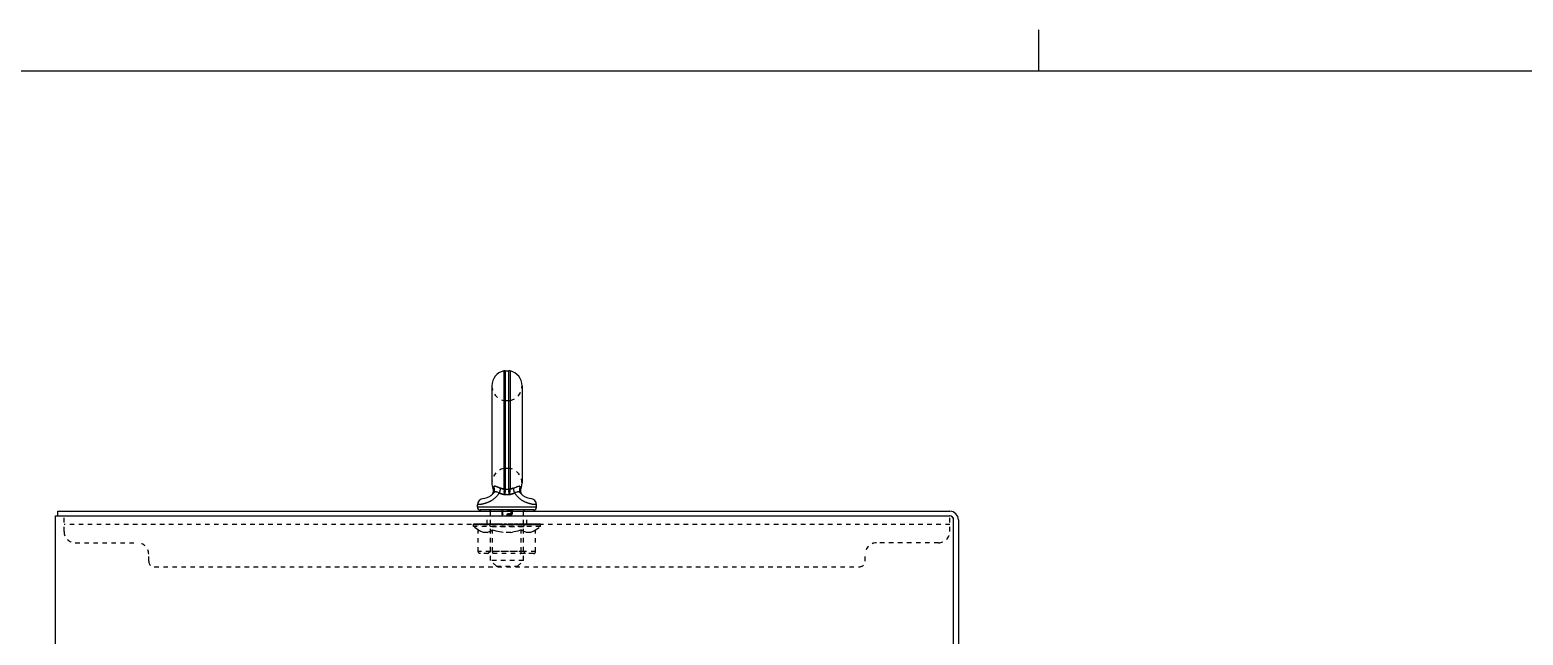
# Model space of a CAD drawing. Header units: inches. Extents: x -15 to 162, y -14 to 102.
# Drawn here: x 9.2 to 42.29, y 88.17 to 101.58 of the extents above; entities that cross this region are included whole.
import ezdxf
from ezdxf.enums import TextEntityAlignment as Align

# ---------------------------------------------------------------- set-up
doc = ezdxf.new("R2010")
doc.units = ezdxf.units.IN
doc.header["$MEASUREMENT"] = 0
doc.linetypes.add('HIDDEN', pattern=[0.2, 0.1, -0.1])
for name, color, linetype in [('ATTRIBUTE', 3, 'Continuous'), ('DEFAULT_2', 8, 'HIDDEN'), ('TITLE BLOCK', 8, 'Continuous')]:
    doc.layers.add(name, color=color, linetype=linetype)

# ---------------------------------------------------------------- blocks, each defined once
blk = doc.blocks.new('*U15')
at = {"layer": 'TITLE BLOCK'}
for p, q in [((8.8009, 0), (8.8009, 0.176)), ((0, 0), (33.98, 0))]:
    blk.add_line(p, q, dxfattribs=at)
at = {"layer": 'ATTRIBUTE'}
for tag, height, p in [('DESDATE', 0.1375, (29.8546, -20.3631)), ('DESCRIPTION1', 0.1375, (29.0295, -20.8944)), ('DESCRIPTION2', 0.1375, (29.0295, -21.1172)), ('SHEET', 0.22, (26.5542, -21.2872)), ('MACHNAME1', 0.1375, (29.0295, -21.6145)), ('DRAWINGNUM', 0.22, (32.3298, -21.6998)), ('MACHNAME2', 0.1375, (29.0295, -21.8373))]:
    blk.add_attdef(tag, text='', height=height, dxfattribs=at).set_placement(p, align=Align.MIDDLE)
blk.add_attdef('TOTAL', text='', height=0.22, dxfattribs=at).set_placement((26.5542, -21.8373), align=Align.MIDDLE_CENTER)

msp = doc.modelspace()

# ---------------------------------------------------------------- linework, layer by layer
at = {"color": 7, "linetype": 'Continuous'}
for p, q in [((19.701, 94.024), (19.701, 91.41)), ((19.735, 94.027), (19.735, 91.406)), ((19.735, 94.027), (19.811, 94.027)), ((19.811, 91.406), (19.811, 94.027)), ((19.845, 94.024), (19.845, 91.41)), ((19.439, 93.697), (19.439, 91.537)), ((20.107, 93.697), (20.107, 91.537)), ((19.46, 91.42), (19.469, 91.438)), ((19.469, 91.438), (19.472, 91.443)), ((19.472, 91.443), (19.474, 91.448)), ((19.553, 91.459), (19.562, 91.456)), ((19.561, 91.337), (19.554, 91.339)), ((19.578, 91.33), (19.561, 91.337)), ((19.562, 91.456), (19.571, 91.452)), ((19.571, 91.452), (19.585, 91.447)), ((19.585, 91.327), (19.578, 91.33)), ((19.585, 91.447), (19.625, 91.43)), ((19.593, 91.325), (19.585, 91.327)), ((19.6, 91.322), (19.593, 91.325)), ((19.701, 91.41), (19.701, 91.408)), ((19.701, 91.408), (19.702, 91.403)), ((19.702, 91.403), (19.703, 91.397)), ((19.703, 91.397), (19.708, 91.37)), ((19.708, 91.37), (19.71, 91.362)), ((19.728, 91.332), (19.727, 91.322)), ((19.73, 91.342), (19.728, 91.332)), ((19.735, 91.406), (19.734, 91.406)), ((19.811, 91.406), (19.811, 91.406)), ((19.818, 91.327), (19.819, 91.317)), ((19.819, 91.317), (19.821, 91.306)), ((19.835, 91.357), (19.833, 91.348)), ((19.836, 91.366), (19.835, 91.357)), ((19.844, 91.403), (19.842, 91.397)), ((19.845, 91.408), (19.844, 91.403)), ((19.845, 91.41), (19.845, 91.408)), ((19.92, 91.43), (19.975, 91.452)), ((19.964, 91.329), (19.956, 91.326)), ((19.971, 91.331), (19.964, 91.329)), ((19.975, 91.452), (19.984, 91.456)), ((20.08, 91.308), (20.071, 91.319)), ((20.073, 91.443), (20.076, 91.438)), ((20.076, 91.438), (20.085, 91.42)), ((19.121, 91.061), (19.118, 91.06)), ((19.118, 91.006), (19.118, 91.06)), ((20.428, 91.006), (19.118, 91.006)), ((19.125, 91.061), (19.121, 91.061)), ((19.131, 91.061), (19.125, 91.061)), ((19.415, 91.26), (19.411, 91.257)), ((19.723, 91.296), (19.721, 91.285)), ((19.724, 91.306), (19.723, 91.296)), ((19.821, 91.306), (19.823, 91.296)), ((19.823, 91.296), (19.824, 91.285)), ((20.424, 91.061), (20.42, 91.061)), ((20.428, 91.06), (20.424, 91.061)), ((20.428, 91.006), (20.428, 91.06)), ((9.825, 90.812), (9.825, 90.916)), ((19.178, 90.946), (19.178, 90.916)), ((20.368, 90.946), (19.178, 90.946)), ((20.368, 90.946), (20.368, 90.916))]:
    msp.add_line(p, q, dxfattribs=at)
at = {"color": 3, "linetype": 'Continuous'}
for p, q in [((9.773, 1.02), (9.773, 90.812)), ((9.773, 90.812), (29.579, 90.812)), ((9.825, 90.916), (29.584, 90.916)), ((29.669, 87.498), (29.669, 90.722)), ((29.773, 90.727), (29.773, 87.499))]:
    msp.add_line(p, q, dxfattribs=at)
at = {"color": 7, "linetype": 'Continuous'}
for points in [[(19.6, 91.322), (19.595, 91.313), (19.589, 91.303), (19.583, 91.294), (19.577, 91.285), (19.571, 91.276), (19.564, 91.268), (19.557, 91.259), (19.55, 91.251), (19.542, 91.242), (19.535, 91.234), (19.527, 91.226), (19.519, 91.218), (19.51, 91.211), (19.502, 91.203), (19.493, 91.196), (19.484, 91.189), (19.475, 91.182), (19.466, 91.175), (19.457, 91.169), (19.448, 91.162), (19.438, 91.156), (19.429, 91.15), (19.419, 91.145), (19.409, 91.139), (19.4, 91.134), (19.39, 91.129), (19.38, 91.124), (19.37, 91.119), (19.36, 91.115), (19.35, 91.111), (19.34, 91.107), (19.33, 91.103), (19.321, 91.099), (19.311, 91.096), (19.301, 91.093), (19.292, 91.09), (19.282, 91.087), (19.273, 91.084), (19.263, 91.082), (19.254, 91.08), (19.245, 91.077), (19.237, 91.075), (19.228, 91.074), (19.22, 91.072), (19.212, 91.071), (19.204, 91.069), (19.196, 91.068), (19.189, 91.067), (19.182, 91.066), (19.175, 91.065), (19.169, 91.064), (19.163, 91.064), (19.157, 91.063), (19.152, 91.063), (19.147, 91.062), (19.142, 91.062), (19.138, 91.062), (19.134, 91.061), (19.131, 91.061)], [(19.46, 91.42), (19.461, 91.416), (19.463, 91.411), (19.464, 91.406), (19.466, 91.401), (19.467, 91.396), (19.467, 91.391), (19.468, 91.386), (19.468, 91.381), (19.469, 91.376), (19.469, 91.371), (19.469, 91.366), (19.469, 91.36), (19.468, 91.355), (19.467, 91.35), (19.467, 91.345), (19.466, 91.34), (19.464, 91.335), (19.463, 91.33), (19.462, 91.326), (19.46, 91.321), (19.458, 91.316), (19.456, 91.311), (19.454, 91.307), (19.451, 91.302), (19.449, 91.298), (19.446, 91.294), (19.443, 91.29), (19.44, 91.285), (19.437, 91.281), (19.434, 91.278), (19.43, 91.274), (19.427, 91.27), (19.423, 91.267), (19.419, 91.263), (19.415, 91.26)], [(19.46, 91.42), (19.46, 91.42), (19.46, 91.42)], [(19.465, 91.308), (19.468, 91.312), (19.471, 91.316), (19.474, 91.32), (19.477, 91.324), (19.479, 91.328), (19.482, 91.333), (19.484, 91.337), (19.486, 91.342), (19.488, 91.347), (19.49, 91.352), (19.491, 91.356), (19.492, 91.361), (19.494, 91.366), (19.494, 91.371), (19.495, 91.376), (19.496, 91.381), (19.496, 91.386), (19.496, 91.391), (19.496, 91.396), (19.496, 91.402), (19.496, 91.407), (19.495, 91.412), (19.495, 91.417), (19.494, 91.422), (19.493, 91.427), (19.491, 91.432), (19.49, 91.437), (19.488, 91.442), (19.487, 91.446), (19.485, 91.451), (19.482, 91.456), (19.48, 91.46)], [(19.554, 91.339), (19.551, 91.34), (19.548, 91.341), (19.544, 91.342), (19.541, 91.343), (19.538, 91.344), (19.536, 91.345), (19.533, 91.346), (19.53, 91.347), (19.527, 91.347), (19.524, 91.348), (19.522, 91.348), (19.519, 91.348), (19.517, 91.348), (19.514, 91.348), (19.512, 91.348), (19.51, 91.348), (19.508, 91.347), (19.506, 91.346), (19.504, 91.346), (19.501, 91.345), (19.499, 91.343), (19.497, 91.342), (19.495, 91.341), (19.493, 91.339), (19.491, 91.337), (19.489, 91.335), (19.487, 91.333), (19.485, 91.331), (19.482, 91.328), (19.48, 91.325), (19.477, 91.322), (19.475, 91.319), (19.465, 91.308)], [(19.474, 91.448), (19.475, 91.45), (19.477, 91.453), (19.478, 91.457), (19.48, 91.46)], [(19.48, 91.46), (19.481, 91.462), (19.482, 91.463), (19.483, 91.465), (19.484, 91.466), (19.485, 91.467), (19.486, 91.468), (19.487, 91.469), (19.488, 91.47), (19.489, 91.471), (19.49, 91.472), (19.492, 91.472), (19.493, 91.473), (19.495, 91.473), (19.496, 91.473), (19.498, 91.474), (19.5, 91.474), (19.502, 91.474), (19.504, 91.474), (19.506, 91.473), (19.509, 91.473), (19.511, 91.473), (19.514, 91.472), (19.517, 91.471), (19.52, 91.471), (19.523, 91.47), (19.526, 91.469), (19.53, 91.468), (19.533, 91.466), (19.537, 91.465), (19.541, 91.464), (19.545, 91.462), (19.549, 91.461), (19.553, 91.459)], [(19.625, 91.43), (19.625, 91.427), (19.625, 91.424), (19.625, 91.421), (19.625, 91.418), (19.625, 91.414), (19.624, 91.411), (19.624, 91.407), (19.623, 91.404), (19.623, 91.4), (19.622, 91.396), (19.621, 91.392), (19.62, 91.387), (19.619, 91.383), (19.618, 91.379), (19.617, 91.374), (19.616, 91.37), (19.615, 91.365), (19.613, 91.361), (19.612, 91.356), (19.61, 91.351), (19.609, 91.346), (19.607, 91.341), (19.606, 91.337), (19.604, 91.332), (19.602, 91.327), (19.6, 91.322)], [(19.6, 91.322), (19.609, 91.318), (19.617, 91.314), (19.625, 91.311), (19.634, 91.307), (19.642, 91.304), (19.651, 91.301), (19.659, 91.298), (19.668, 91.296), (19.677, 91.294), (19.686, 91.292), (19.695, 91.29), (19.703, 91.288), (19.712, 91.287), (19.721, 91.285)], [(19.625, 91.43), (19.632, 91.427), (19.64, 91.424), (19.647, 91.422), (19.655, 91.419), (19.662, 91.417), (19.67, 91.415), (19.678, 91.413), (19.685, 91.411), (19.693, 91.41), (19.701, 91.408)], [(19.735, 91.406), (19.729, 91.406), (19.723, 91.407), (19.718, 91.407), (19.712, 91.408), (19.706, 91.409), (19.701, 91.41)], [(19.734, 91.406), (19.729, 91.406), (19.723, 91.406), (19.718, 91.406), (19.712, 91.407), (19.706, 91.408), (19.701, 91.408)], [(19.71, 91.362), (19.711, 91.352), (19.712, 91.348), (19.713, 91.343), (19.714, 91.338), (19.715, 91.333), (19.716, 91.328), (19.716, 91.322), (19.717, 91.317), (19.718, 91.312), (19.719, 91.307), (19.719, 91.301), (19.72, 91.296), (19.72, 91.291), (19.721, 91.285)], [(19.727, 91.322), (19.725, 91.312), (19.724, 91.306)], [(19.734, 91.406), (19.735, 91.403), (19.735, 91.401), (19.735, 91.398), (19.734, 91.395), (19.734, 91.391), (19.734, 91.388), (19.734, 91.385), (19.734, 91.381), (19.733, 91.377), (19.733, 91.373), (19.733, 91.369), (19.732, 91.365), (19.732, 91.36), (19.731, 91.356), (19.731, 91.351), (19.73, 91.347), (19.73, 91.342)], [(19.735, 91.406), (19.744, 91.407), (19.754, 91.407), (19.763, 91.407), (19.773, 91.407)], [(19.773, 91.407), (19.782, 91.407), (19.792, 91.407), (19.801, 91.407), (19.811, 91.406)], [(19.845, 91.41), (19.839, 91.409), (19.833, 91.408), (19.828, 91.407), (19.822, 91.407), (19.816, 91.406), (19.811, 91.406)], [(19.845, 91.408), (19.839, 91.408), (19.833, 91.407), (19.828, 91.406), (19.822, 91.406), (19.816, 91.406), (19.811, 91.406)], [(19.811, 91.406), (19.811, 91.403), (19.811, 91.401), (19.811, 91.398), (19.811, 91.395), (19.811, 91.391), (19.811, 91.388), (19.811, 91.385), (19.812, 91.381), (19.812, 91.377), (19.812, 91.373), (19.813, 91.369), (19.813, 91.365), (19.813, 91.36), (19.814, 91.356), (19.814, 91.351), (19.815, 91.347), (19.816, 91.342), (19.816, 91.337), (19.818, 91.327)], [(19.833, 91.348), (19.832, 91.343), (19.831, 91.338), (19.831, 91.333), (19.83, 91.328), (19.829, 91.322), (19.828, 91.317), (19.827, 91.312), (19.827, 91.307), (19.826, 91.301), (19.825, 91.296), (19.825, 91.291), (19.824, 91.285)], [(19.824, 91.285), (19.833, 91.287), (19.842, 91.288), (19.851, 91.29), (19.86, 91.292), (19.868, 91.294), (19.877, 91.296), (19.886, 91.298), (19.894, 91.301), (19.903, 91.304), (19.912, 91.307), (19.92, 91.311), (19.928, 91.314), (19.937, 91.318), (19.945, 91.322)], [(19.842, 91.397), (19.84, 91.383), (19.839, 91.379), (19.836, 91.366)], [(19.845, 91.408), (19.852, 91.41), (19.86, 91.411), (19.868, 91.413), (19.875, 91.415), (19.883, 91.417), (19.891, 91.419), (19.898, 91.422), (19.905, 91.424), (19.913, 91.427), (19.92, 91.43)], [(19.945, 91.322), (19.943, 91.327), (19.941, 91.332), (19.94, 91.337), (19.938, 91.341), (19.936, 91.346), (19.935, 91.351), (19.933, 91.356), (19.932, 91.361), (19.931, 91.365), (19.929, 91.37), (19.928, 91.374), (19.927, 91.379), (19.926, 91.383), (19.925, 91.387), (19.924, 91.392), (19.923, 91.396), (19.923, 91.4), (19.922, 91.404), (19.922, 91.407), (19.921, 91.411), (19.921, 91.414), (19.92, 91.418), (19.92, 91.421), (19.92, 91.424), (19.92, 91.427), (19.92, 91.43)], [(19.956, 91.326), (19.949, 91.323), (19.945, 91.322)], [(20.42, 91.061), (20.415, 91.061), (20.411, 91.061), (20.407, 91.062), (20.403, 91.062), (20.399, 91.062), (20.394, 91.063), (20.388, 91.063), (20.383, 91.064), (20.377, 91.064), (20.37, 91.065), (20.363, 91.066), (20.356, 91.067), (20.349, 91.068), (20.342, 91.069), (20.334, 91.071), (20.326, 91.072), (20.317, 91.074), (20.309, 91.075), (20.3, 91.077), (20.291, 91.08), (20.282, 91.082), (20.273, 91.084), (20.263, 91.087), (20.254, 91.09), (20.244, 91.093), (20.234, 91.096), (20.225, 91.099), (20.215, 91.103), (20.205, 91.107), (20.195, 91.111), (20.185, 91.115), (20.175, 91.119), (20.165, 91.124), (20.156, 91.129), (20.146, 91.134), (20.136, 91.139), (20.126, 91.145), (20.117, 91.15), (20.107, 91.156), (20.098, 91.162), (20.088, 91.169), (20.079, 91.175), (20.07, 91.182), (20.061, 91.189), (20.052, 91.196), (20.044, 91.203), (20.035, 91.211), (20.027, 91.218), (20.019, 91.226), (20.011, 91.234), (20.003, 91.242), (19.996, 91.251), (19.988, 91.259), (19.981, 91.268), (19.975, 91.276), (19.968, 91.285), (19.962, 91.294), (19.956, 91.303), (19.95, 91.313), (19.945, 91.322)], [(20.071, 91.319), (20.068, 91.322), (20.065, 91.325), (20.063, 91.328), (20.061, 91.331), (20.058, 91.333), (20.056, 91.335), (20.054, 91.337), (20.052, 91.339), (20.05, 91.341), (20.048, 91.342), (20.046, 91.343), (20.044, 91.345), (20.042, 91.346), (20.04, 91.346), (20.038, 91.347), (20.035, 91.348), (20.033, 91.348), (20.031, 91.348), (20.028, 91.348), (20.026, 91.348), (20.023, 91.348), (20.021, 91.348), (20.018, 91.347), (20.015, 91.347), (20.013, 91.346), (20.01, 91.345), (20.007, 91.344), (20.004, 91.343), (20.001, 91.342), (19.998, 91.341), (19.995, 91.34), (19.991, 91.339), (19.988, 91.338), (19.971, 91.331)], [(19.984, 91.456), (19.992, 91.459), (19.996, 91.461), (20, 91.462), (20.004, 91.464), (20.008, 91.465), (20.012, 91.466), (20.016, 91.468), (20.019, 91.469), (20.022, 91.47), (20.026, 91.471), (20.029, 91.471), (20.031, 91.472), (20.034, 91.473), (20.037, 91.473), (20.039, 91.473), (20.041, 91.474), (20.044, 91.474), (20.046, 91.474), (20.047, 91.474), (20.049, 91.473), (20.051, 91.473), (20.052, 91.473), (20.054, 91.472), (20.055, 91.472), (20.056, 91.471), (20.057, 91.47), (20.059, 91.469), (20.06, 91.468), (20.061, 91.467), (20.062, 91.466), (20.063, 91.465), (20.064, 91.463), (20.064, 91.462), (20.065, 91.46)], [(20.065, 91.46), (20.063, 91.456), (20.061, 91.451), (20.059, 91.446), (20.057, 91.442), (20.055, 91.437), (20.054, 91.432), (20.053, 91.427), (20.051, 91.422), (20.051, 91.417), (20.05, 91.412), (20.049, 91.407), (20.049, 91.402), (20.049, 91.396), (20.049, 91.391), (20.049, 91.386), (20.049, 91.381), (20.05, 91.376), (20.051, 91.371), (20.052, 91.366), (20.053, 91.361), (20.054, 91.356), (20.056, 91.352), (20.057, 91.347), (20.059, 91.342), (20.061, 91.337), (20.064, 91.333), (20.066, 91.328), (20.069, 91.324), (20.071, 91.32), (20.074, 91.316), (20.077, 91.312), (20.08, 91.308)], [(20.065, 91.46), (20.067, 91.457), (20.068, 91.453), (20.07, 91.45), (20.071, 91.448), (20.073, 91.443)], [(20.134, 91.257), (20.13, 91.26), (20.126, 91.263), (20.122, 91.267), (20.119, 91.27), (20.115, 91.274), (20.112, 91.278), (20.108, 91.281), (20.105, 91.285), (20.102, 91.289), (20.099, 91.294), (20.097, 91.298), (20.094, 91.302), (20.092, 91.307), (20.089, 91.311), (20.087, 91.316), (20.086, 91.321), (20.084, 91.326), (20.082, 91.33), (20.081, 91.335), (20.08, 91.34), (20.079, 91.345), (20.078, 91.35), (20.077, 91.355), (20.077, 91.36), (20.077, 91.365), (20.076, 91.371), (20.077, 91.376), (20.077, 91.381), (20.077, 91.386), (20.078, 91.391), (20.079, 91.396), (20.08, 91.401), (20.081, 91.406), (20.082, 91.411), (20.084, 91.416), (20.085, 91.42)], [(20.085, 91.42), (20.085, 91.42), (20.085, 91.42), (20.085, 91.42)], [(19.721, 91.285), (19.734, 91.286), (19.747, 91.286), (19.76, 91.287), (19.773, 91.287)], [(19.773, 91.287), (19.786, 91.287), (19.798, 91.286), (19.811, 91.286), (19.824, 91.285)]]:
    msp.add_lwpolyline(points, dxfattribs=at)
for centre, radius, start, end in [((19.773, 93.697), 0.334, 102.4284, 180), ((19.735, 93.87), 0.157, 90, 102.4284), ((19.811, 93.87), 0.157, 77.5716, 90), ((19.773, 93.697), 0.334, 0, 77.5716), ((19.235, 91.5), 0.3, 272.9727, 320.1837), ((19.773, 91.537), 0.334, 180, 200.613), ((20.31, 91.5), 0.3, 219.8182, 267.0273), ((19.773, 91.537), 0.334, 339.387, 0), ((19.258, 91.06), 0.14, 92.9727, 180), ((19.178, 91.006), 0.06, 180, 270), ((20.288, 91.06), 0.14, 0, 87.0273), ((20.368, 91.006), 0.06, 270, 0), ((29.584, 90.727), 0.085, 0, 90)]:
    msp.add_arc(centre, radius, start, end, dxfattribs=at)
at = {"color": 3, "linetype": 'Continuous'}
for centre, radius in [((29.579, 90.722), 0.09), ((29.584, 90.727), 0.189)]:
    msp.add_arc(centre, radius, 0, 90, dxfattribs=at)
at = {"layer": 'DEFAULT_2', "color": 8, "linetype": 'HIDDEN'}
for p, q in [((19.735, 93.367), (19.811, 93.367)), ((19.735, 91.867), (19.811, 91.867)), ((19.461, 91.422), (19.46, 91.42)), ((19.463, 91.426), (19.463, 91.425)), ((19.469, 91.438), (19.469, 91.438)), ((19.483, 91.465), (19.482, 91.463)), ((19.487, 91.469), (19.486, 91.468)), ((19.489, 91.471), (19.488, 91.47)), ((19.492, 91.472), (19.49, 91.472)), ((19.495, 91.473), (19.493, 91.473)), ((19.509, 91.473), (19.506, 91.473)), ((19.599, 91.44), (19.594, 91.443)), ((19.609, 91.318), (19.6, 91.322)), ((19.634, 91.307), (19.625, 91.311)), ((19.702, 91.403), (19.701, 91.408)), ((19.702, 91.4), (19.702, 91.403)), ((19.704, 91.394), (19.703, 91.397)), ((19.708, 91.37), (19.707, 91.375)), ((19.71, 91.362), (19.709, 91.366)), ((19.724, 91.306), (19.725, 91.312)), ((19.726, 91.317), (19.727, 91.322)), ((19.734, 91.406), (19.735, 91.406)), ((19.811, 91.406), (19.811, 91.406)), ((19.811, 91.398), (19.811, 91.401)), ((19.818, 91.322), (19.818, 91.327)), ((19.82, 91.312), (19.819, 91.317)), ((19.834, 91.352), (19.835, 91.357)), ((19.836, 91.362), (19.836, 91.366)), ((19.839, 91.379), (19.84, 91.383)), ((19.841, 91.39), (19.842, 91.394)), ((19.844, 91.403), (19.845, 91.408)), ((19.845, 91.408), (19.845, 91.41)), ((20.054, 91.337), (20.056, 91.335)), ((20.065, 91.46), (20.064, 91.462)), ((20.075, 91.439), (20.074, 91.441)), ((20.077, 91.436), (20.076, 91.438)), ((20.081, 91.428), (20.081, 91.429)), ((20.085, 91.42), (20.085, 91.42)), ((19.721, 91.285), (19.722, 91.291)), ((19.723, 91.296), (19.724, 91.301)), ((19.738, 91.286), (19.73, 91.286)), ((19.764, 91.287), (19.756, 91.287)), ((19.823, 91.291), (19.822, 91.301)), ((9.96, 90.467), (9.96, 90.812)), ((19.335, 90.625), (19.335, 90.812)), ((19.398, 90.946), (19.398, 90.916)), ((19.408, 89.826), (19.408, 90.916)), ((19.658, 90.945), (19.658, 90.946)), ((19.66, 90.929), (19.66, 90.93)), ((19.661, 90.917), (19.661, 90.856)), ((19.885, 90.856), (19.661, 90.856)), ((19.668, 90.936), (19.668, 90.856)), ((19.878, 90.936), (19.668, 90.936)), ((19.678, 90.846), (19.678, 90.946)), ((19.868, 90.846), (19.678, 90.846)), ((19.678, 90.846), (19.678, 90.846)), ((19.865, 90.836), (19.68, 90.836)), ((19.868, 90.846), (19.868, 90.946)), ((19.878, 90.936), (19.878, 90.856)), ((20.138, 89.826), (20.138, 90.916)), ((20.148, 90.946), (20.148, 90.916)), ((20.21, 90.625), (20.21, 90.812)), ((29.579, 90.812), (29.585, 90.812)), ((29.585, 90.467), (29.585, 90.812)), ((29.585, 90.625), (9.96, 90.625)), ((19.029, 90.577), (19.029, 90.632)), ((19.137, 90.501), (19.029, 90.577)), ((20.516, 90.577), (19.029, 90.577)), ((19.04, 90.624), (19.04, 90.632)), ((19.051, 90.62), (19.051, 90.624)), ((19.051, 90.62), (20.494, 90.62)), ((19.061, 90.62), (19.061, 90.624)), ((19.063, 90.62), (19.063, 90.624)), ((19.074, 90.624), (19.074, 90.632)), ((19.093, 90.62), (19.093, 90.624)), ((19.096, 90.62), (19.096, 90.624)), ((19.129, 90.624), (19.129, 90.632)), ((19.137, 90.022), (19.137, 90.501)), ((19.137, 90.501), (19.157, 90.488)), ((19.146, 90.62), (19.146, 90.624)), ((19.149, 90.62), (19.149, 90.624)), ((19.386, 90.623), (19.157, 90.623)), ((19.177, 90.476), (19.157, 90.488)), ((19.196, 90.466), (19.176, 90.476)), ((19.215, 90.458), (19.196, 90.466)), ((19.203, 90.624), (19.203, 90.632)), ((19.204, 90.62), (19.204, 90.623)), ((19.205, 90.62), (19.205, 90.623)), ((19.208, 90.62), (19.208, 90.623)), ((19.234, 90.451), (19.215, 90.458)), ((19.218, 90.62), (19.218, 90.624)), ((19.218, 90.62), (19.218, 90.623)), ((19.222, 90.62), (19.222, 90.624)), ((19.225, 90.62), (19.225, 90.625)), ((19.229, 90.62), (19.229, 90.623)), ((19.253, 90.446), (19.234, 90.451)), ((19.248, 90.62), (19.248, 90.623)), ((19.339, 90.446), (19.253, 90.446)), ((19.266, 90.62), (19.266, 90.623)), ((19.269, 90.62), (19.269, 90.627)), ((19.295, 90.624), (19.295, 90.632)), ((19.295, 90.62), (19.295, 90.623)), ((19.306, 90.62), (19.306, 90.624)), ((19.311, 90.62), (19.311, 90.624)), ((19.319, 90.62), (19.319, 90.623)), ((19.335, 90.62), (19.335, 90.628)), ((19.339, 90.446), (19.358, 90.451)), ((19.356, 90.62), (19.356, 90.623)), ((19.358, 90.62), (19.358, 90.623)), ((19.377, 90.458), (19.358, 90.451)), ((19.396, 90.466), (19.377, 90.458)), ((19.386, 90.62), (19.386, 90.623)), ((19.415, 90.476), (19.396, 90.466)), ((19.464, 90.623), (19.398, 90.623)), ((19.401, 90.624), (19.401, 90.632)), ((19.407, 90.025), (19.407, 90.573)), ((20.139, 90.573), (19.407, 90.573)), ((19.409, 90.62), (19.409, 90.624)), ((19.415, 90.62), (19.415, 90.624)), ((19.435, 90.488), (19.415, 90.476)), ((19.421, 90.62), (19.421, 90.63)), ((19.429, 90.62), (19.429, 90.623)), ((19.455, 90.501), (19.435, 90.488)), ((19.44, 90.62), (19.44, 90.623)), ((19.455, 90.022), (19.455, 90.501)), ((19.455, 90.501), (19.495, 90.488)), ((19.464, 90.62), (19.464, 90.623)), ((19.552, 90.623), (19.489, 90.623)), ((19.534, 90.476), (19.494, 90.488)), ((19.513, 90.62), (19.513, 90.623)), ((19.518, 90.624), (19.518, 90.632)), ((19.523, 90.62), (19.523, 90.624)), ((19.526, 90.62), (19.526, 90.631)), ((19.529, 90.62), (19.529, 90.624)), ((19.573, 90.466), (19.534, 90.476)), ((19.538, 90.62), (19.538, 90.624)), ((19.552, 90.62), (19.552, 90.623)), ((19.611, 90.458), (19.572, 90.466)), ((19.646, 90.623), (19.589, 90.623)), ((19.605, 90.62), (19.605, 90.623)), ((19.649, 90.451), (19.611, 90.458)), ((19.638, 90.623), (19.773, 90.632)), ((19.644, 90.624), (19.644, 90.632)), ((19.644, 90.631), (19.644, 90.632)), ((19.644, 90.624), (19.644, 90.631)), ((19.644, 90.62), (19.644, 90.624)), ((19.646, 90.62), (19.646, 90.623)), ((19.649, 90.62), (19.649, 90.624)), ((19.687, 90.446), (19.649, 90.451)), ((19.651, 90.62), (19.651, 90.624)), ((19.858, 90.446), (19.687, 90.446)), ((19.744, 90.623), (19.694, 90.623)), ((19.702, 90.62), (19.702, 90.623)), ((19.744, 90.62), (19.744, 90.623)), ((19.77, 90.624), (19.769, 90.624)), ((19.769, 90.62), (19.769, 90.624)), ((19.77, 90.62), (19.77, 90.624)), ((19.773, 90.624), (19.773, 90.632)), ((19.773, 90.632), (19.907, 90.623)), ((19.776, 90.62), (19.776, 90.624)), ((19.776, 90.62), (19.776, 90.624)), ((19.776, 90.624), (19.776, 90.624)), ((19.801, 90.62), (19.801, 90.623)), ((19.801, 90.623), (19.852, 90.623)), ((19.844, 90.62), (19.844, 90.623)), ((19.858, 90.446), (19.896, 90.451)), ((19.895, 90.62), (19.895, 90.624)), ((19.896, 90.62), (19.896, 90.624)), ((19.935, 90.458), (19.896, 90.451)), ((19.899, 90.62), (19.899, 90.623)), ((19.899, 90.623), (19.957, 90.623)), ((19.901, 90.631), (19.902, 90.632)), ((19.901, 90.624), (19.901, 90.631)), ((19.901, 90.62), (19.901, 90.624)), ((19.902, 90.624), (19.902, 90.632)), ((19.973, 90.466), (19.934, 90.458)), ((19.94, 90.62), (19.94, 90.623)), ((20.012, 90.476), (19.972, 90.466)), ((19.993, 90.62), (19.993, 90.623)), ((19.993, 90.623), (20.056, 90.623)), ((20.007, 90.62), (20.007, 90.624)), ((20.051, 90.488), (20.011, 90.476)), ((20.016, 90.62), (20.016, 90.624)), ((20.02, 90.62), (20.02, 90.631)), ((20.023, 90.62), (20.023, 90.624)), ((20.027, 90.624), (20.027, 90.632)), ((20.032, 90.62), (20.032, 90.623)), ((20.09, 90.501), (20.05, 90.488)), ((20.081, 90.62), (20.081, 90.623)), ((20.081, 90.623), (20.147, 90.623)), ((20.09, 90.022), (20.09, 90.501)), ((20.09, 90.501), (20.111, 90.488)), ((20.105, 90.62), (20.105, 90.623)), ((20.13, 90.476), (20.11, 90.488)), ((20.116, 90.62), (20.116, 90.623)), ((20.124, 90.62), (20.124, 90.63)), ((20.15, 90.466), (20.13, 90.476)), ((20.131, 90.62), (20.131, 90.624)), ((20.136, 90.62), (20.136, 90.624)), ((20.139, 90.025), (20.139, 90.573)), ((20.144, 90.624), (20.144, 90.632)), ((20.169, 90.458), (20.149, 90.466)), ((20.159, 90.62), (20.159, 90.623)), ((20.159, 90.623), (20.516, 90.623)), ((20.188, 90.451), (20.168, 90.458)), ((20.187, 90.62), (20.187, 90.623)), ((20.207, 90.446), (20.188, 90.451)), ((20.19, 90.62), (20.19, 90.623)), ((20.292, 90.446), (20.207, 90.446)), ((20.21, 90.62), (20.21, 90.628)), ((20.226, 90.62), (20.226, 90.623)), ((20.234, 90.62), (20.234, 90.624)), ((20.239, 90.62), (20.239, 90.624)), ((20.251, 90.624), (20.251, 90.632)), ((20.251, 90.62), (20.251, 90.623)), ((20.276, 90.62), (20.276, 90.627)), ((20.279, 90.62), (20.279, 90.623)), ((20.292, 90.446), (20.311, 90.451)), ((20.297, 90.62), (20.297, 90.623)), ((20.33, 90.458), (20.311, 90.451)), ((20.316, 90.62), (20.316, 90.623)), ((20.32, 90.62), (20.32, 90.625)), ((20.323, 90.62), (20.323, 90.624)), ((20.327, 90.62), (20.327, 90.623)), ((20.328, 90.62), (20.328, 90.624)), ((20.35, 90.466), (20.33, 90.458)), ((20.337, 90.62), (20.337, 90.623)), ((20.34, 90.62), (20.34, 90.623)), ((20.341, 90.62), (20.341, 90.623)), ((20.342, 90.624), (20.342, 90.632)), ((20.369, 90.476), (20.349, 90.466)), ((20.388, 90.488), (20.369, 90.476)), ((20.375, 90.627), (20.515, 90.629)), ((20.375, 90.623), (20.375, 90.627)), ((20.408, 90.501), (20.388, 90.488)), ((20.396, 90.62), (20.396, 90.624)), ((20.399, 90.62), (20.399, 90.624)), ((20.408, 90.501), (20.516, 90.577)), ((20.408, 90.022), (20.408, 90.501)), ((20.417, 90.624), (20.417, 90.632)), ((20.45, 90.62), (20.45, 90.624)), ((20.452, 90.62), (20.452, 90.624)), ((20.471, 90.624), (20.471, 90.632)), ((20.483, 90.62), (20.483, 90.624)), ((20.484, 90.62), (20.484, 90.624)), ((20.494, 90.62), (20.494, 90.624)), ((20.505, 90.624), (20.505, 90.632)), ((20.515, 90.623), (20.515, 90.629)), ((20.516, 90.577), (20.516, 90.624)), ((10.21, 90.217), (11.585, 90.217)), ((20.408, 90.022), (19.137, 90.022)), ((19.407, 90.025), (19.36, 89.978)), ((20.139, 90.025), (19.407, 90.025)), ((19.468, 89.983), (19.465, 89.986)), ((20.139, 90.025), (20.185, 89.978)), ((29.335, 90.217), (27.96, 90.217)), ((11.835, 89.812), (11.835, 89.967)), ((11.96, 89.687), (27.585, 89.687)), ((20.358, 89.978), (19.187, 89.978)), ((19.538, 89.696), (19.408, 89.826)), ((20.138, 89.826), (19.408, 89.826)), ((19.474, 89.98), (19.471, 89.981)), ((19.477, 89.979), (19.474, 89.98)), ((19.48, 89.978), (19.477, 89.979)), ((19.538, 89.696), (20.008, 89.696)), ((20.008, 89.696), (20.138, 89.826)), ((27.71, 89.812), (27.71, 89.967))]:
    msp.add_line(p, q, dxfattribs=at)
for points in [[(19.464, 91.428), (19.464, 91.427), (19.464, 91.427)], [(19.473, 91.445), (19.472, 91.443), (19.472, 91.443)], [(19.478, 91.457), (19.477, 91.453), (19.475, 91.45), (19.474, 91.448)], [(19.497, 91.342), (19.499, 91.343), (19.501, 91.345)], [(19.504, 91.346), (19.506, 91.346), (19.508, 91.347), (19.51, 91.348)], [(19.64, 91.424), (19.632, 91.427), (19.625, 91.43)], [(19.693, 91.41), (19.685, 91.411), (19.678, 91.413), (19.67, 91.415), (19.662, 91.417), (19.655, 91.419), (19.647, 91.422)], [(19.718, 91.312), (19.717, 91.317), (19.716, 91.322), (19.716, 91.328), (19.715, 91.333), (19.714, 91.338), (19.713, 91.343), (19.712, 91.348), (19.711, 91.357)], [(19.73, 91.342), (19.73, 91.347), (19.731, 91.351)], [(19.733, 91.373), (19.733, 91.377), (19.734, 91.381), (19.734, 91.385), (19.734, 91.388), (19.734, 91.391), (19.734, 91.395), (19.735, 91.398), (19.735, 91.401), (19.735, 91.403), (19.734, 91.406)], [(19.812, 91.373), (19.812, 91.377), (19.812, 91.381), (19.811, 91.385), (19.811, 91.388), (19.811, 91.391), (19.811, 91.395)], [(19.817, 91.332), (19.816, 91.337), (19.816, 91.342), (19.815, 91.347), (19.814, 91.351), (19.814, 91.356), (19.813, 91.36)], [(19.824, 91.285), (19.825, 91.291), (19.825, 91.296), (19.826, 91.301), (19.827, 91.307), (19.827, 91.312), (19.828, 91.317)], [(19.829, 91.322), (19.83, 91.328), (19.831, 91.333), (19.831, 91.338), (19.832, 91.343), (19.833, 91.348)], [(19.92, 91.43), (19.913, 91.427), (19.905, 91.424), (19.898, 91.422), (19.891, 91.419), (19.883, 91.417), (19.875, 91.415), (19.868, 91.413), (19.86, 91.411)], [(19.945, 91.322), (19.937, 91.318), (19.928, 91.314), (19.92, 91.311), (19.912, 91.307), (19.903, 91.304), (19.894, 91.301), (19.886, 91.298), (19.877, 91.296)], [(20.033, 91.348), (20.035, 91.348), (20.038, 91.347), (20.04, 91.346), (20.042, 91.346)], [(20.044, 91.345), (20.046, 91.343), (20.048, 91.342)], [(20.061, 91.467), (20.06, 91.468), (20.059, 91.469), (20.057, 91.47), (20.056, 91.471), (20.055, 91.472), (20.054, 91.472), (20.052, 91.473), (20.051, 91.473)], [(20.07, 91.45), (20.07, 91.45), (20.068, 91.453), (20.067, 91.457), (20.065, 91.46)], [(20.08, 91.43), (20.08, 91.43), (20.079, 91.432)], [(19.668, 91.296), (19.659, 91.298), (19.651, 91.301), (19.642, 91.304)], [(19.721, 91.285), (19.712, 91.287), (19.703, 91.288), (19.694, 91.29), (19.686, 91.292), (19.677, 91.294)], [(19.721, 91.285), (19.72, 91.291), (19.72, 91.296), (19.719, 91.301), (19.719, 91.307)], [(19.868, 91.294), (19.86, 91.292), (19.851, 91.29), (19.842, 91.288)], [(19.658, 90.945), (19.658, 90.945), (19.658, 90.945), (19.658, 90.945), (19.658, 90.944), (19.659, 90.944), (19.659, 90.944), (19.659, 90.943), (19.659, 90.942), (19.659, 90.941), (19.659, 90.941), (19.659, 90.94), (19.66, 90.939), (19.66, 90.938), (19.66, 90.937), (19.66, 90.935), (19.66, 90.934), (19.66, 90.933), (19.66, 90.932), (19.66, 90.93)], [(19.66, 90.929), (19.66, 90.928), (19.661, 90.926), (19.661, 90.925), (19.661, 90.923), (19.661, 90.922), (19.661, 90.92), (19.661, 90.919), (19.661, 90.917)], [(19.661, 90.856), (19.661, 90.854), (19.661, 90.853), (19.661, 90.852), (19.661, 90.851), (19.662, 90.85), (19.662, 90.849), (19.662, 90.847), (19.663, 90.846), (19.663, 90.845), (19.664, 90.844), (19.665, 90.843), (19.666, 90.842), (19.666, 90.841), (19.667, 90.841), (19.668, 90.84), (19.669, 90.839), (19.67, 90.838), (19.671, 90.838), (19.672, 90.837), (19.673, 90.837), (19.674, 90.836)], [(19.68, 90.836), (19.679, 90.836), (19.678, 90.836), (19.677, 90.836), (19.676, 90.836), (19.674, 90.836)], [(19.678, 90.846), (19.678, 90.845), (19.678, 90.845), (19.678, 90.845), (19.679, 90.845), (19.679, 90.845), (19.679, 90.844), (19.679, 90.844), (19.679, 90.844), (19.679, 90.843), (19.679, 90.843), (19.68, 90.842), (19.68, 90.842), (19.68, 90.841), (19.68, 90.84), (19.68, 90.84), (19.68, 90.839), (19.68, 90.838), (19.68, 90.838), (19.68, 90.837), (19.68, 90.836), (19.68, 90.836)], [(19.885, 90.856), (19.885, 90.854), (19.884, 90.853), (19.884, 90.852), (19.884, 90.851), (19.884, 90.85), (19.883, 90.849), (19.883, 90.847), (19.882, 90.846), (19.882, 90.845), (19.881, 90.844), (19.881, 90.843), (19.88, 90.842), (19.879, 90.841), (19.878, 90.841), (19.877, 90.84), (19.876, 90.839), (19.875, 90.838), (19.874, 90.838), (19.873, 90.837), (19.872, 90.837), (19.871, 90.836), (19.87, 90.836), (19.869, 90.836), (19.867, 90.836), (19.866, 90.836), (19.865, 90.836)], [(19.868, 90.846), (19.867, 90.846), (19.867, 90.845), (19.867, 90.845), (19.867, 90.845), (19.867, 90.845), (19.867, 90.845), (19.866, 90.844), (19.866, 90.844), (19.866, 90.844), (19.866, 90.843), (19.866, 90.843), (19.866, 90.842), (19.866, 90.842), (19.866, 90.841), (19.865, 90.84), (19.865, 90.84), (19.865, 90.839), (19.865, 90.838), (19.865, 90.838), (19.865, 90.837), (19.865, 90.836), (19.865, 90.836)], [(19.888, 90.946), (19.888, 90.945), (19.887, 90.945), (19.887, 90.945), (19.887, 90.945), (19.887, 90.944), (19.887, 90.944), (19.887, 90.944), (19.886, 90.943), (19.886, 90.942), (19.886, 90.941), (19.886, 90.941), (19.886, 90.94), (19.886, 90.939), (19.886, 90.938), (19.886, 90.937), (19.885, 90.935), (19.885, 90.934), (19.885, 90.933), (19.885, 90.932), (19.885, 90.93), (19.885, 90.929), (19.885, 90.928), (19.885, 90.926), (19.885, 90.925), (19.885, 90.923), (19.885, 90.922), (19.885, 90.92), (19.885, 90.919), (19.885, 90.917), (19.885, 90.856)], [(19.187, 89.978), (19.181, 89.979), (19.175, 89.98), (19.169, 89.981), (19.164, 89.983), (19.158, 89.986), (19.153, 89.99), (19.149, 89.994), (19.145, 89.999), (19.141, 90.004), (19.139, 90.009), (19.138, 90.015), (19.137, 90.022)], [(19.456, 90.009), (19.455, 90.015), (19.455, 90.022)], [(19.457, 90.004), (19.456, 90.009), (19.455, 90.015), (19.455, 90.022)], [(19.471, 89.981), (19.468, 89.983), (19.465, 89.986), (19.463, 89.99), (19.461, 89.994), (19.459, 89.999), (19.457, 90.004)], [(19.463, 89.99), (19.461, 89.994), (19.459, 89.999)], [(20.065, 89.978), (20.068, 89.979), (20.071, 89.98), (20.074, 89.981), (20.077, 89.983), (20.08, 89.986), (20.082, 89.99), (20.085, 89.994), (20.087, 89.999), (20.088, 90.004), (20.089, 90.009), (20.09, 90.015), (20.09, 90.022)], [(20.358, 89.978), (20.364, 89.979), (20.37, 89.98), (20.376, 89.981), (20.382, 89.983), (20.387, 89.986), (20.392, 89.99), (20.397, 89.994), (20.401, 89.999), (20.404, 90.004), (20.406, 90.009), (20.408, 90.015), (20.408, 90.022)]]:
    msp.add_lwpolyline(points, dxfattribs=at)
for centre, radius, start, end in [((19.773, 93.697), 0.334, 180, 257.5716), ((19.773, 93.697), 0.334, 282.4284, 0), ((19.735, 93.524), 0.157, 257.5716, 270), ((19.811, 93.524), 0.157, 270, 282.4284), ((19.773, 91.537), 0.334, 102.4284, 180), ((19.735, 91.71), 0.157, 90, 102.4284), ((19.811, 91.71), 0.157, 77.5716, 90), ((19.773, 91.537), 0.334, 0, 77.5716), ((19.378, 90.916), 0.03, 0, 90), ((19.658, 90.936), 0.01, 0, 90), ((19.678, 90.856), 0.01, 180, 270), ((19.868, 90.856), 0.01, 270, 0), ((19.888, 90.936), 0.01, 90, 180), ((20.168, 90.916), 0.03, 90, 180), ((10.21, 90.467), 0.25, 180, 270), ((19.36, 90.573), 0.0466, 0, 90), ((20.185, 90.573), 0.0466, 90, 180), ((29.335, 90.467), 0.25, 270, 0), ((11.585, 89.967), 0.25, 0, 90), ((27.96, 89.967), 0.25, 90, 180), ((11.96, 89.812), 0.125, 180, 270), ((27.585, 89.812), 0.125, 270, 0)]:
    msp.add_arc(centre, radius, start, end, dxfattribs=at)
for centre, major_axis, ratio, start_param, end_param in [((19.773, 90.632), (0.743, 0.008), 0.059247, 2.966439, 3.140971), ((19.006, 90.618), (0.232, 0), 0.060167, 0.426548, 1.470503), ((19.773, 90.632), (0.744, 0), 0.060167, 3.141593, 3.316126), ((19.006, 90.61), (0.232, 0.002), 0.059247, 1.374323, 1.469882), ((19.773, 90.632), (0.743, 0.015), 0.056515, 2.79136, 2.965893), ((19.058, 90.618), (0.232, -0.002), 0.059247, 0.601702, 1.645657), ((18.978, 90.618), (0.232, 0.002), 0.059247, 0.251393, 1.295349), ((19.773, 90.632), (0.743, -0.008), 0.059247, -2.966439, -2.791906), ((19.058, 90.61), (0.232, 0), 0.060167, 1.549477, 1.645036), ((18.978, 90.61), (0.232, 0.005), 0.056515, 1.199244, 1.294804), ((19.062, 90.613), (0.192, 0.002), 0.059247, 1.051627, 1.625044), ((19.039, 90.613), (0.192, 0.004), 0.056515, 0.876548, 1.449966), ((19.106, 90.613), (0.192, 0), 0.060167, 1.226781, 1.800198), ((19.773, 90.632), (0.743, 0.022), 0.052059, 2.616423, 2.790956), ((19.131, 90.618), (0.232, -0.005), 0.056515, 0.77678, 1.820736), ((18.973, 90.618), (0.232, 0.005), 0.056515, 0.076315, 1.120271), ((19.773, 90.632), (0.743, -0.015), 0.056515, -2.79136, -2.616827), ((19.131, 90.61), (0.232, -0.002), 0.059247, 1.724631, 1.82019), ((18.973, 90.61), (0.232, 0.007), 0.052059, 1.024308, 1.119867), ((19.038, 90.613), (0.192, 0.006), 0.052059, 0.701611, 1.275029), ((19.171, 90.613), (0.192, -0.002), 0.059247, 1.401935, 1.975352), ((19.773, 90.632), (0.743, 0.029), 0.046022, 2.441677, 2.61621), ((19.224, 90.618), (0.232, -0.007), 0.052059, 0.951717, 1.995673), ((18.993, 90.618), (0.232, 0.007), 0.052059, -0.098622, 0.945334), ((19.773, 90.632), (0.743, -0.022), 0.052059, -2.616423, -2.441891), ((19.224, 90.61), (0.232, -0.005), 0.056515, 1.899709, 1.995269), ((18.993, 90.61), (0.232, 0.009), 0.046022, 0.849561, 0.945121), ((19.059, 90.613), (0.192, 0.007), 0.046022, 0.526865, 1.100283), ((19.254, 90.613), (0.192, -0.004), 0.056515, 1.577013, 2.150431), ((19.773, 90.632), (0.743, 0.034), 0.038593, 2.267147, 2.44168), ((19.334, 90.618), (0.232, -0.009), 0.046022, 1.126463, 2.170419), ((19.037, 90.618), (0.232, 0.009), 0.046022, -0.273368, 0.770588), ((19.773, 90.632), (0.743, -0.029), 0.046022, -2.441677, -2.267144), ((19.334, 90.61), (0.232, -0.007), 0.052059, 2.074646, 2.170205), ((19.037, 90.61), (0.232, 0.011), 0.038593, 0.675031, 0.77059), ((19.102, 90.613), (0.192, 0.009), 0.038593, 0.352335, 0.925752), ((19.353, 90.613), (0.192, -0.006), 0.052059, 1.75195, 2.325367), ((19.457, 90.618), (0.232, -0.011), 0.038593, 1.300994, 2.344949), ((19.773, 90.632), (0.743, 0.039), 0.030002, 2.09283, 2.267363), ((19.103, 90.618), (0.232, 0.011), 0.038593, -0.447899, 0.596057), ((19.773, 90.632), (0.743, -0.034), 0.038593, -2.267147, -2.092614), ((19.457, 90.61), (0.232, -0.009), 0.046022, 2.249392, 2.344952), ((19.103, 90.61), (0.232, 0.012), 0.030002, 0.500714, 0.596274), ((19.166, 90.613), (0.192, 0.01), 0.030002, 0.178018, 0.751436), ((19.465, 90.613), (0.192, -0.007), 0.046022, 1.926696, 2.500114), ((19.19, 90.618), (0.232, 0.012), 0.030002, -0.622215, 0.421741), ((19.589, 90.618), (0.232, -0.012), 0.030002, 1.47531, 2.519266), ((19.773, 90.632), (0.743, 0.042), 0.020513, 1.918702, 2.093235), ((19.773, 90.632), (0.743, -0.039), 0.030002, -2.09283, -1.918297), ((19.589, 90.61), (0.232, -0.011), 0.038593, 2.423923, 2.519482), ((19.19, 90.61), (0.232, 0.013), 0.020513, 0.326586, 0.422146), ((19.248, 90.613), (0.192, 0.011), 0.020513, 0.00389, 0.577307), ((19.586, 90.613), (0.192, -0.009), 0.038593, 2.101227, 2.674644), ((19.294, 90.618), (0.232, 0.013), 0.020513, -0.796343, 0.247613), ((19.727, 90.618), (0.232, -0.013), 0.020513, 1.649438, 2.693394), ((19.773, 90.632), (0.743, 0.044), 0.010411, 1.744712, 1.919245), ((19.773, 90.632), (0.743, -0.042), 0.020513, -1.918702, -1.744169), ((19.727, 90.61), (0.232, -0.012), 0.030002, 2.598239, 2.693799), ((19.294, 90.61), (0.232, 0.014), 0.010411, 0.152596, 0.248156), ((19.346, 90.613), (0.192, 0.011), 0.010411, 6.113086, 6.686503), ((19.713, 90.613), (0.192, -0.01), 0.030002, 2.275543, 2.848961), ((19.412, 90.618), (0.232, 0.014), 0.010411, -0.970333, -0.000837), ((19.867, 90.618), (0.232, -0.014), 0.010411, 1.823428, 2.867384), ((19.773, 90.632), (0.743, -0.044), 0.010411, -1.744712, -1.570179), ((19.867, 90.61), (0.232, -0.013), 0.020513, 2.772368, 2.867927), ((19.841, 90.613), (0.192, -0.011), 0.020513, 2.449671, 3.023089), ((19.679, 90.618), (0.232, 0.014), 0.010411, 0.274209, 1.318165), ((19.577, 90.613), (0.192, 0.011), 0.010411, -0.000452, 0.517932), ((19.542, 90.61), (0.232, 0.014), 0.010411, 0.099676, 0.195236), ((19.773, 90.632), (0.743, 0.044), 0.010411, -1.571413, -1.39688), ((20.003, 90.61), (0.232, -0.014), 0.010411, 2.946357, 3.041917), ((19.968, 90.613), (0.192, -0.011), 0.010411, 2.623661, 3.142044), ((19.818, 90.618), (0.232, 0.013), 0.020513, 0.448199, 1.492154), ((19.704, 90.613), (0.192, 0.011), 0.020513, 0.118504, 0.691921), ((19.679, 90.61), (0.232, 0.013), 0.020513, 0.273666, 0.369225), ((20.133, 90.618), (0.232, -0.014), 0.010411, -3.140756, -2.17126), ((19.773, 90.632), (0.743, 0.042), 0.020513, -1.397424, -1.222891), ((19.773, 90.632), (0.743, -0.044), 0.010411, 1.222347, 1.39688), ((19.956, 90.618), (0.232, 0.012), 0.030002, 0.622327, 1.666283), ((19.832, 90.613), (0.192, 0.01), 0.030002, 0.292632, 0.86605), ((20.199, 90.613), (0.192, -0.011), 0.010411, 2.738275, 3.311692), ((20.252, 90.618), (0.232, -0.013), 0.020513, 2.89398, 3.937936), ((19.818, 90.61), (0.232, 0.012), 0.030002, 0.447794, 0.543354), ((20.252, 90.61), (0.232, -0.014), 0.010411, 2.893437, 2.988996), ((19.773, 90.632), (0.743, 0.039), 0.030002, -1.223295, -1.048762), ((19.773, 90.632), (0.743, -0.042), 0.020513, 1.048358, 1.222891), ((20.089, 90.618), (0.232, 0.011), 0.038593, 0.796643, 1.840599), ((19.959, 90.613), (0.192, 0.009), 0.038593, 0.466948, 1.040366), ((20.297, 90.613), (0.192, -0.011), 0.020513, 2.564285, 3.137703), ((20.356, 90.618), (0.232, -0.012), 0.030002, 2.719852, 3.763807), ((20.212, 90.618), (0.232, 0.009), 0.046022, 0.971174, 2.01513), ((19.956, 90.61), (0.232, 0.011), 0.038593, 0.62211, 0.71767), ((20.356, 90.61), (0.232, -0.013), 0.020513, 2.719447, 2.815007), ((19.773, 90.632), (0.743, 0.034), 0.038593, -1.048979, -0.874446), ((19.773, 90.632), (0.743, -0.039), 0.030002, 0.874229, 1.048762), ((20.08, 90.613), (0.192, 0.007), 0.046022, 0.641479, 1.214897), ((20.321, 90.618), (0.232, 0.007), 0.052059, 1.14592, 2.189876), ((20.379, 90.613), (0.192, -0.01), 0.030002, 2.390157, 2.963574), ((20.442, 90.618), (0.232, -0.011), 0.038593, 2.545535, 3.589491), ((20.192, 90.613), (0.192, 0.006), 0.052059, 0.816225, 1.389643), ((20.089, 90.61), (0.232, 0.009), 0.046022, 0.796641, 0.892201), ((20.442, 90.61), (0.232, -0.012), 0.030002, 2.545319, 2.640878), ((20.414, 90.618), (0.232, 0.005), 0.056515, 1.320857, 2.364813), ((19.773, 90.632), (0.743, 0.029), 0.046022, -0.874448, -0.699915), ((19.773, 90.632), (0.743, -0.034), 0.038593, 0.699913, 0.874446), ((20.508, 90.618), (0.232, -0.009), 0.046022, 2.371005, 3.41496), ((20.443, 90.613), (0.192, -0.009), 0.038593, 2.21584, 2.789258), ((20.291, 90.613), (0.192, 0.004), 0.056515, 0.991162, 1.564579), ((20.488, 90.618), (0.232, 0.002), 0.059247, 1.495935, 2.539891), ((20.552, 90.618), (0.232, -0.007), 0.052059, 2.196258, 3.240214), ((20.486, 90.613), (0.192, -0.007), 0.046022, 2.04131, 2.614727), ((20.212, 90.61), (0.232, 0.007), 0.052059, 0.971387, 1.066947), ((20.539, 90.618), (0.232, 0), 0.060167, 2.360678, 2.715045), ((20.508, 90.61), (0.232, -0.011), 0.038593, 2.371002, 2.466562), ((20.572, 90.618), (0.232, -0.005), 0.056515, 2.021322, 3.065278), ((19.773, 90.632), (0.743, 0.022), 0.052059, -0.699702, -0.525169), ((19.773, 90.632), (0.743, -0.029), 0.046022, 0.525382, 0.699915), ((20.374, 90.613), (0.192, 0.002), 0.059247, 1.16624, 1.739658), ((20.568, 90.618), (0.232, -0.002), 0.059247, 1.846243, 2.890199), ((20.508, 90.613), (0.192, -0.006), 0.052059, 1.866564, 2.439981), ((20.439, 90.613), (0.192, 0), 0.060167, 1.341394, 1.914812), ((20.507, 90.613), (0.192, -0.004), 0.056515, 1.691627, 2.265045), ((20.484, 90.613), (0.192, -0.002), 0.059247, 1.516549, 2.089966), ((20.321, 90.61), (0.232, 0.005), 0.056515, 1.146324, 1.241883), ((20.552, 90.61), (0.232, -0.009), 0.046022, 2.196472, 2.292031), ((19.773, 90.632), (0.743, 0.015), 0.056515, -0.524765, -0.350233), ((19.773, 90.632), (0.743, -0.022), 0.052059, 0.350636, 0.525169), ((20.539, 90.61), (0.232, -0.002), 0.059247, 1.76727, 1.979233), ((20.414, 90.61), (0.232, 0.002), 0.059247, 1.321402, 1.416962), ((20.572, 90.61), (0.232, -0.007), 0.052059, 2.021726, 2.117285), ((19.773, 90.632), (0.743, 0.008), 0.059247, -0.349687, -0.175154), ((19.773, 90.632), (0.743, -0.015), 0.056515, 0.1757, 0.350233), ((20.488, 90.61), (0.232, 0), 0.060167, 1.496556, 1.592116), ((20.568, 90.61), (0.232, -0.005), 0.056515, 1.846789, 1.942348), ((19.773, 90.632), (0.743, -0.008), 0.059247, 6.276097, 6.458339), ((19.773, 90.632), (0.744, 0), 0.060167, -0.174533, -0.057527)]:
    msp.add_ellipse(centre, major_axis=major_axis, ratio=ratio, start_param=start_param, end_param=end_param, dxfattribs=at)

# ---------------------------------------------------------------- block references
at = {"xscale": 5.150152606739742, "yscale": 5.150152606739742, "zscale": 5.150152606739742}
msp.add_blockref('*U15', (-13.771, 100.673), dxfattribs=at)

doc.saveas('drawing.dxf')
